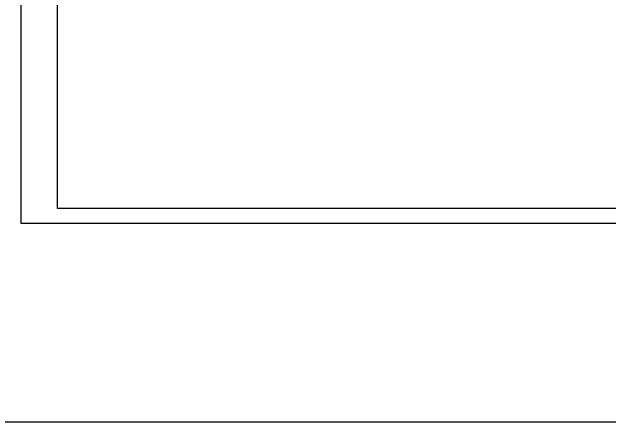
# Model space of a CAD drawing. Header units: millimetres. Extents: x 201 to 11482, y -7821 to 251.
# Drawn here: x 2478.9 to 2890.2, y -5887.8 to -5605.1 of the extents above; entities that cross this region are included whole.
import ezdxf

# ---------------------------------------------------------------- set-up
doc = ezdxf.new("R2010")
doc.units = ezdxf.units.MM
doc.layers.add('LINE_THIN', color=2, linetype='Continuous')

msp = doc.modelspace()

# ---------------------------------------------------------------- linework, layer by layer
for p, q in [((2510.169, -5740.547), (2510.169, -5341.003)), ((3072.273, -5740.547), (2510.169, -5740.547))]:
    msp.add_line(p, q)
msp.add_lwpolyline([(741.178, -4154.422), (11482.36, -4154.422), (11482.36, -5887.788), (741.178, -5887.788)], close=True)
at = {"layer": 'LINE_THIN'}
for p, q in [((2485.169, -5751.003), (2485.169, -5331.003)), ((3082.477, -5751.003), (2485.169, -5751.003))]:
    msp.add_line(p, q, dxfattribs=at)

doc.saveas('drawing.dxf')
